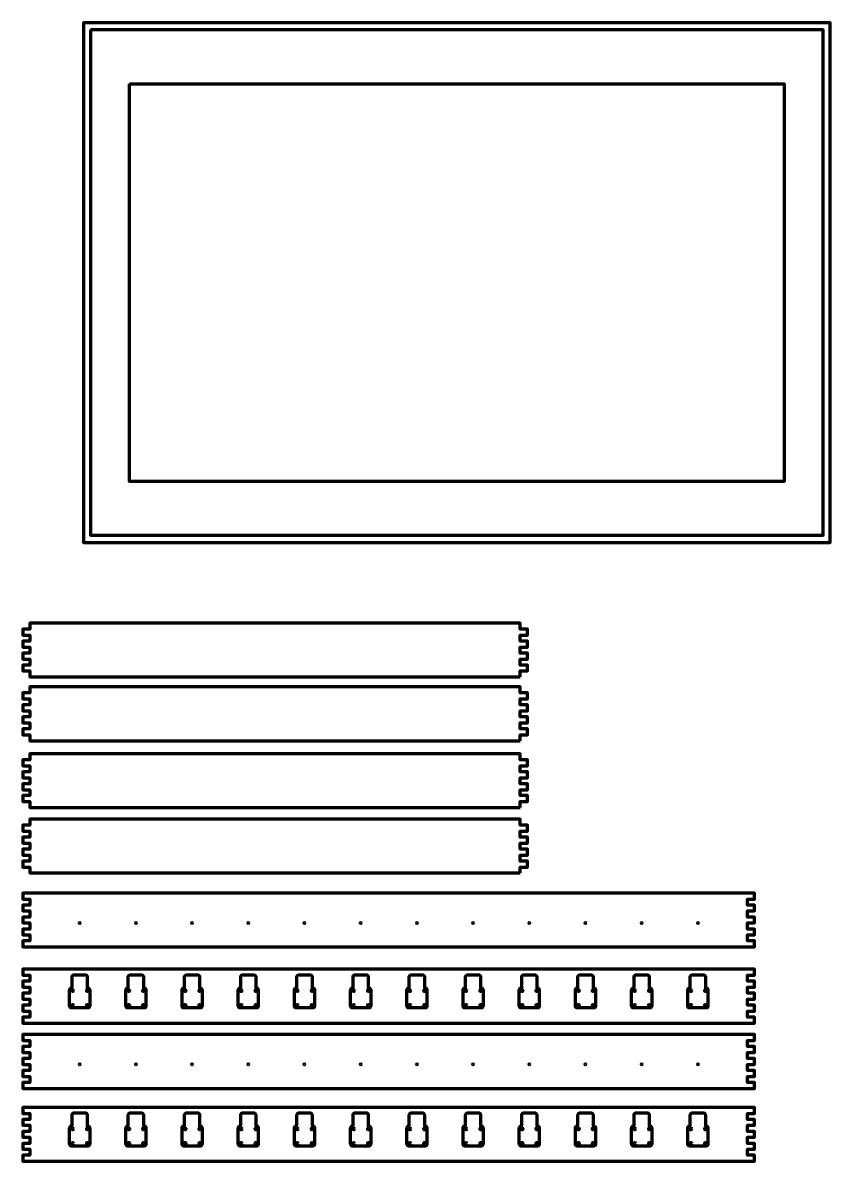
# Model space of a CAD drawing. Header units: inches. Extents: x 0 to 67.5, y 0 to 95.2.
import ezdxf

# ---------------------------------------------------------------- set-up
doc = ezdxf.new("R2010")
doc.units = ezdxf.units.IN
doc.header["$MEASUREMENT"] = 0
doc.layers.add('Layer 1', color=7, linetype='Continuous', lineweight=0)

# ---------------------------------------------------------------- blocks, each defined once
blk = doc.blocks.new('Block_0')
at = {"layer": 'Layer 1', "color": 11, "lineweight": 70, "true_color": 0xea6e6e}
for points, knots in [([(5.083, 95.224), (5.083, 95.224), (67.542, 95.224), (67.542, 95.224), (67.542, 95.224), (67.542, 51.765), (67.542, 51.765), (67.542, 51.765), (5.083, 51.765), (5.083, 51.765), (5.083, 51.765), (5.083, 95.224), (5.083, 95.224)], [0, 0, 0, 0, 1, 1, 1, 2, 2, 2, 3, 3, 3, 4, 4, 4, 4]), ([(5.083, 95.224), (5.083, 95.224), (67.542, 95.224), (67.542, 95.224), (67.542, 95.224), (67.542, 51.765), (67.542, 51.765), (67.542, 51.765), (5.083, 51.765), (5.083, 51.765), (5.083, 51.765), (5.083, 95.224), (5.083, 95.224), (5.083, 95.224), (5.083, 95.224), (5.083, 95.224)], [0, 0, 0, 0, 1, 1, 1, 2, 2, 2, 3, 3, 3, 4, 4, 4, 5, 5, 5, 5]), ([(5.681, 94.626), (5.681, 94.626), (66.944, 94.626), (66.944, 94.626), (66.944, 94.626), (66.944, 52.363), (66.944, 52.363), (66.944, 52.363), (5.681, 52.363), (5.681, 52.363), (5.681, 52.363), (5.681, 94.626), (5.681, 94.626)], [0, 0, 0, 0, 1, 1, 1, 2, 2, 2, 3, 3, 3, 4, 4, 4, 4]), ([(8.938, 90.125), (8.938, 90.125), (8.938, 56.865), (8.938, 56.865), (8.938, 56.865), (63.688, 56.865), (63.688, 56.865), (63.688, 56.865), (63.688, 90.125), (63.688, 90.125), (63.688, 90.125), (8.938, 90.125), (8.938, 90.125)], [0, 0, 0, 0, 1, 1, 1, 2, 2, 2, 3, 3, 3, 4, 4, 4, 4])]:
    blk.add_open_spline(points, degree=3, knots=knots, dxfattribs=at)
blk = doc.blocks.new('Block_1')
at = {"layer": 'Layer 1', "color": 1, "lineweight": 35, "true_color": 0xf20c0c}
for centre in [(4.773, 19.947), (9.473, 19.947), (14.173, 19.947), (18.873, 19.947), (23.573, 19.947), (4.773, 8.118), (9.473, 8.118), (14.173, 8.118), (18.873, 8.118), (23.573, 8.118)]:
    blk.add_circle(centre, 0.0984, dxfattribs=at)
at = {"layer": 'Layer 1', "color": 1, "lineweight": 70, "true_color": 0xff0006}
for centre in [(4.187, 14.273), (5.408, 14.273), (8.882, 14.273), (10.102, 14.273), (13.59, 14.273), (14.811, 14.273), (18.284, 14.273), (19.505, 14.273), (22.979, 14.273), (24.2, 14.273), (27.687, 14.273), (28.908, 14.273), (32.391, 14.273), (33.611, 14.273), (37.085, 14.273), (38.306, 14.273), (41.779, 14.273), (43, 14.273), (46.483, 14.273), (47.704, 14.273), (51.188, 14.273), (52.409, 14.273), (55.888, 14.273), (57.109, 14.273), (4.187, 13.053), (5.408, 13.053), (8.882, 13.053), (10.102, 13.053), (13.59, 13.053), (14.811, 13.053), (18.284, 13.053), (19.505, 13.053), (22.979, 13.053), (24.2, 13.053), (27.687, 13.053), (28.908, 13.053), (32.391, 13.053), (33.611, 13.053), (37.085, 13.053), (38.306, 13.053), (41.779, 13.053), (43, 13.053), (46.483, 13.053), (47.704, 13.053), (51.188, 13.053), (52.409, 13.053), (55.888, 13.053), (57.109, 13.053), (4.187, 2.723), (5.408, 2.723), (8.882, 2.723), (10.102, 2.723), (13.59, 2.723), (14.811, 2.723), (18.284, 2.723), (19.505, 2.723), (22.979, 2.723), (24.2, 2.723), (27.687, 2.723), (28.908, 2.723), (32.391, 2.723), (33.611, 2.723), (37.085, 2.723), (38.306, 2.723), (41.779, 2.723), (43, 2.723), (46.483, 2.723), (47.704, 2.723), (51.188, 2.723), (52.409, 2.723), (55.888, 2.723), (57.109, 2.723), (4.187, 1.502), (5.408, 1.502), (8.882, 1.502), (10.102, 1.502), (13.59, 1.502), (14.811, 1.502), (18.284, 1.502), (19.505, 1.502), (22.979, 1.502), (24.2, 1.502), (27.687, 1.502), (28.908, 1.502), (32.391, 1.502), (33.611, 1.502), (37.085, 1.502), (38.306, 1.502), (41.779, 1.502), (43, 1.502), (46.483, 1.502), (47.704, 1.502), (51.188, 1.502), (52.409, 1.502), (55.888, 1.502), (57.109, 1.502)]:
    blk.add_circle(centre, 0.0694, dxfattribs=at)
at = {"layer": 'Layer 1', "color": 1, "lineweight": 35, "true_color": 0xf20c0c}
for points in [[(28.371, 19.947), (28.371, 19.892), (28.327, 19.848), (28.273, 19.848), (28.218, 19.848), (28.174, 19.892), (28.174, 19.947), (28.174, 20.001), (28.218, 20.045), (28.273, 20.045), (28.327, 20.045), (28.371, 20.001), (28.371, 19.947)], [(33.071, 19.947), (33.071, 19.892), (33.027, 19.848), (32.973, 19.848), (32.918, 19.848), (32.874, 19.892), (32.874, 19.947), (32.874, 20.001), (32.918, 20.045), (32.973, 20.045), (33.027, 20.045), (33.071, 20.001), (33.071, 19.947)], [(37.771, 19.947), (37.771, 19.892), (37.727, 19.848), (37.673, 19.848), (37.618, 19.848), (37.574, 19.892), (37.574, 19.947), (37.574, 20.001), (37.618, 20.045), (37.673, 20.045), (37.727, 20.045), (37.771, 20.001), (37.771, 19.947)], [(42.471, 19.947), (42.471, 19.892), (42.427, 19.848), (42.373, 19.848), (42.318, 19.848), (42.274, 19.892), (42.274, 19.947), (42.274, 20.001), (42.318, 20.045), (42.373, 20.045), (42.427, 20.045), (42.471, 20.001), (42.471, 19.947)], [(47.171, 19.947), (47.171, 19.892), (47.127, 19.848), (47.073, 19.848), (47.018, 19.848), (46.974, 19.892), (46.974, 19.947), (46.974, 20.001), (47.018, 20.045), (47.073, 20.045), (47.127, 20.045), (47.171, 20.001), (47.171, 19.947)], [(51.871, 19.947), (51.871, 19.892), (51.827, 19.848), (51.773, 19.848), (51.718, 19.848), (51.674, 19.892), (51.674, 19.947), (51.674, 20.001), (51.718, 20.045), (51.773, 20.045), (51.827, 20.045), (51.871, 20.001), (51.871, 19.947)], [(56.571, 19.947), (56.571, 19.892), (56.527, 19.848), (56.473, 19.848), (56.418, 19.848), (56.374, 19.892), (56.374, 19.947), (56.374, 20.001), (56.418, 20.045), (56.473, 20.045), (56.527, 20.045), (56.571, 20.001), (56.571, 19.947)], [(28.371, 8.118), (28.371, 8.064), (28.327, 8.02), (28.273, 8.02), (28.218, 8.02), (28.174, 8.064), (28.174, 8.118), (28.174, 8.173), (28.218, 8.217), (28.273, 8.217), (28.327, 8.217), (28.371, 8.173), (28.371, 8.118)], [(33.071, 8.118), (33.071, 8.064), (33.027, 8.02), (32.973, 8.02), (32.918, 8.02), (32.874, 8.064), (32.874, 8.118), (32.874, 8.173), (32.918, 8.217), (32.973, 8.217), (33.027, 8.217), (33.071, 8.173), (33.071, 8.118)], [(37.771, 8.118), (37.771, 8.064), (37.727, 8.02), (37.673, 8.02), (37.618, 8.02), (37.574, 8.064), (37.574, 8.118), (37.574, 8.173), (37.618, 8.217), (37.673, 8.217), (37.727, 8.217), (37.771, 8.173), (37.771, 8.118)], [(42.471, 8.118), (42.471, 8.064), (42.427, 8.02), (42.373, 8.02), (42.318, 8.02), (42.274, 8.064), (42.274, 8.118), (42.274, 8.173), (42.318, 8.217), (42.373, 8.217), (42.427, 8.217), (42.471, 8.173), (42.471, 8.118)], [(47.171, 8.118), (47.171, 8.064), (47.127, 8.02), (47.073, 8.02), (47.018, 8.02), (46.974, 8.064), (46.974, 8.118), (46.974, 8.173), (47.018, 8.217), (47.073, 8.217), (47.127, 8.217), (47.171, 8.173), (47.171, 8.118)], [(51.871, 8.118), (51.871, 8.064), (51.827, 8.02), (51.773, 8.02), (51.718, 8.02), (51.674, 8.064), (51.674, 8.118), (51.674, 8.173), (51.718, 8.217), (51.773, 8.217), (51.827, 8.217), (51.871, 8.173), (51.871, 8.118)], [(56.571, 8.118), (56.571, 8.064), (56.527, 8.02), (56.473, 8.02), (56.418, 8.02), (56.374, 8.064), (56.374, 8.118), (56.374, 8.173), (56.418, 8.217), (56.473, 8.217), (56.527, 8.217), (56.571, 8.173), (56.571, 8.118)]]:
    blk.add_open_spline(points, degree=3, knots=[0, 0, 0, 0, 1, 1, 1, 2, 2, 2, 3, 3, 3, 4, 4, 4, 4], dxfattribs=at)
at = {"layer": 'Layer 1', "color": 11, "lineweight": 70, "true_color": 0xea6e6e}
for points in [[(0.612, 16.064), (0.612, 16.064), (61.214, 16.064), (61.214, 16.064), (61.214, 16.064), (61.214, 15.568), (61.214, 15.568), (61.214, 15.568), (60.615, 15.568), (60.615, 15.568), (60.615, 15.568), (60.615, 15.06), (60.615, 15.06), (60.615, 15.06), (61.214, 15.06), (61.214, 15.06), (61.214, 15.06), (61.214, 14.568), (61.214, 14.568), (61.214, 14.568), (60.615, 14.568), (60.615, 14.568), (60.615, 14.568), (60.615, 14.06), (60.615, 14.06), (60.615, 14.06), (61.214, 14.06), (61.214, 14.06), (61.214, 14.06), (61.214, 13.568), (61.214, 13.568), (61.214, 13.568), (60.615, 13.568), (60.615, 13.568), (60.615, 13.568), (60.615, 13.06), (60.615, 13.06), (60.615, 13.06), (61.214, 13.06), (61.214, 13.06), (61.214, 13.06), (61.214, 12.568), (61.214, 12.568), (61.214, 12.568), (60.615, 12.568), (60.615, 12.568), (60.615, 12.568), (60.615, 12.06), (60.615, 12.06), (60.615, 12.06), (61.214, 12.06), (61.214, 12.06), (61.214, 12.06), (61.214, 11.564), (61.214, 11.564), (61.214, 11.564), (0.014, 11.564), (0.014, 11.564), (0.014, 11.564), (0.014, 12.06), (0.014, 12.06), (0.014, 12.06), (0.612, 12.06), (0.612, 12.06), (0.612, 12.06), (0.612, 12.568), (0.612, 12.568), (0.612, 12.568), (0.014, 12.568), (0.014, 12.568), (0.014, 12.568), (0.014, 13.06), (0.014, 13.06), (0.014, 13.06), (0.612, 13.06), (0.612, 13.06), (0.612, 13.06), (0.612, 13.568), (0.612, 13.568), (0.612, 13.568), (0.014, 13.568), (0.014, 13.568), (0.014, 13.568), (0.014, 14.06), (0.014, 14.06), (0.014, 14.06), (0.612, 14.06), (0.612, 14.06), (0.612, 14.06), (0.612, 14.568), (0.612, 14.568), (0.612, 14.568), (0.014, 14.568), (0.014, 14.568), (0.014, 14.568), (0.014, 15.06), (0.014, 15.06), (0.014, 15.06), (0.612, 15.06), (0.612, 15.06), (0.612, 15.06), (0.612, 15.568), (0.612, 15.568), (0.612, 15.568), (0.014, 15.568), (0.014, 15.568), (0.014, 15.568), (0.014, 16.064), (0.014, 16.064), (0.014, 16.064), (0.612, 16.064), (0.612, 16.064)], [(0.612, 4.514), (0.612, 4.514), (61.214, 4.514), (61.214, 4.514), (61.214, 4.514), (61.214, 4.018), (61.214, 4.018), (61.214, 4.018), (60.615, 4.018), (60.615, 4.018), (60.615, 4.018), (60.615, 3.51), (60.615, 3.51), (60.615, 3.51), (61.214, 3.51), (61.214, 3.51), (61.214, 3.51), (61.214, 3.018), (61.214, 3.018), (61.214, 3.018), (60.615, 3.018), (60.615, 3.018), (60.615, 3.018), (60.615, 2.51), (60.615, 2.51), (60.615, 2.51), (61.214, 2.51), (61.214, 2.51), (61.214, 2.51), (61.214, 2.018), (61.214, 2.018), (61.214, 2.018), (60.615, 2.018), (60.615, 2.018), (60.615, 2.018), (60.615, 1.51), (60.615, 1.51), (60.615, 1.51), (61.214, 1.51), (61.214, 1.51), (61.214, 1.51), (61.214, 1.018), (61.214, 1.018), (61.214, 1.018), (60.615, 1.018), (60.615, 1.018), (60.615, 1.018), (60.615, 0.51), (60.615, 0.51), (60.615, 0.51), (61.214, 0.51), (61.214, 0.51), (61.214, 0.51), (61.214, 0.014), (61.214, 0.014), (61.214, 0.014), (0.014, 0.014), (0.014, 0.014), (0.014, 0.014), (0.014, 0.51), (0.014, 0.51), (0.014, 0.51), (0.612, 0.51), (0.612, 0.51), (0.612, 0.51), (0.612, 1.018), (0.612, 1.018), (0.612, 1.018), (0.014, 1.018), (0.014, 1.018), (0.014, 1.018), (0.014, 1.51), (0.014, 1.51), (0.014, 1.51), (0.612, 1.51), (0.612, 1.51), (0.612, 1.51), (0.612, 2.018), (0.612, 2.018), (0.612, 2.018), (0.014, 2.018), (0.014, 2.018), (0.014, 2.018), (0.014, 2.51), (0.014, 2.51), (0.014, 2.51), (0.612, 2.51), (0.612, 2.51), (0.612, 2.51), (0.612, 3.018), (0.612, 3.018), (0.612, 3.018), (0.014, 3.018), (0.014, 3.018), (0.014, 3.018), (0.014, 3.51), (0.014, 3.51), (0.014, 3.51), (0.612, 3.51), (0.612, 3.51), (0.612, 3.51), (0.612, 4.018), (0.612, 4.018), (0.612, 4.018), (0.014, 4.018), (0.014, 4.018), (0.014, 4.018), (0.014, 4.514), (0.014, 4.514), (0.014, 4.514), (0.612, 4.514), (0.612, 4.514)]]:
    blk.add_open_spline(points, degree=3, knots=[0, 0, 0, 0, 1, 1, 1, 2, 2, 2, 3, 3, 3, 4, 4, 4, 5, 5, 5, 6, 6, 6, 7, 7, 7, 8, 8, 8, 9, 9, 9, 10, 10, 10, 11, 11, 11, 12, 12, 12, 13, 13, 13, 14, 14, 14, 15, 15, 15, 16, 16, 16, 17, 17, 17, 18, 18, 18, 19, 19, 19, 20, 20, 20, 21, 21, 21, 22, 22, 22, 23, 23, 23, 24, 24, 24, 25, 25, 25, 26, 26, 26, 27, 27, 27, 28, 28, 28, 29, 29, 29, 30, 30, 30, 31, 31, 31, 32, 32, 32, 33, 33, 33, 34, 34, 34, 35, 35, 35, 36, 36, 36, 37, 37, 37, 37], dxfattribs=at)
at = {"layer": 'Layer 1', "color": 140, "lineweight": 70, "true_color": 0x00c9ff}
for points, knots in [([(5.452, 14.511), (5.452, 14.511), (5.404, 14.511), (5.404, 14.511), (5.404, 14.511), (5.404, 15.451), (5.404, 15.451), (5.404, 15.533), (5.338, 15.599), (5.256, 15.599), (5.256, 15.599), (4.289, 15.599), (4.289, 15.599), (4.208, 15.599), (4.142, 15.533), (4.142, 15.451), (4.142, 15.451), (4.142, 14.511), (4.142, 14.511), (4.142, 14.511), (4.094, 14.511), (4.094, 14.511), (4.006, 14.511), (3.935, 14.44), (3.935, 14.353), (3.935, 14.353), (3.935, 12.994), (3.935, 12.994), (3.935, 12.907), (4.006, 12.836), (4.094, 12.836), (4.094, 12.836), (5.452, 12.836), (5.452, 12.836), (5.54, 12.836), (5.611, 12.907), (5.611, 12.994), (5.611, 12.994), (5.611, 14.353), (5.611, 14.353), (5.611, 14.44), (5.54, 14.511), (5.452, 14.511), (5.452, 14.511), (5.452, 14.511), (5.452, 14.511)], [0, 0, 0, 0, 1, 1, 1, 2, 2, 2, 3, 3, 3, 4, 4, 4, 5, 5, 5, 6, 6, 6, 7, 7, 7, 8, 8, 8, 9, 9, 9, 10, 10, 10, 11, 11, 11, 12, 12, 12, 13, 13, 13, 14, 14, 14, 15, 15, 15, 15]), ([(10.152, 14.511), (10.152, 14.511), (10.104, 14.511), (10.104, 14.511), (10.104, 14.511), (10.104, 15.451), (10.104, 15.451), (10.104, 15.533), (10.038, 15.599), (9.956, 15.599), (9.956, 15.599), (8.989, 15.599), (8.989, 15.599), (8.908, 15.599), (8.842, 15.533), (8.842, 15.451), (8.842, 15.451), (8.842, 14.511), (8.842, 14.511), (8.842, 14.511), (8.794, 14.511), (8.794, 14.511), (8.706, 14.511), (8.635, 14.44), (8.635, 14.353), (8.635, 14.353), (8.635, 12.994), (8.635, 12.994), (8.635, 12.907), (8.706, 12.836), (8.794, 12.836), (8.794, 12.836), (10.152, 12.836), (10.152, 12.836), (10.24, 12.836), (10.311, 12.907), (10.311, 12.994), (10.311, 12.994), (10.311, 14.353), (10.311, 14.353), (10.311, 14.44), (10.24, 14.511), (10.152, 14.511), (10.152, 14.511), (10.152, 14.511), (10.152, 14.511)], [0, 0, 0, 0, 1, 1, 1, 2, 2, 2, 3, 3, 3, 4, 4, 4, 5, 5, 5, 6, 6, 6, 7, 7, 7, 8, 8, 8, 9, 9, 9, 10, 10, 10, 11, 11, 11, 12, 12, 12, 13, 13, 13, 14, 14, 14, 15, 15, 15, 15]), ([(14.852, 14.511), (14.852, 14.511), (14.804, 14.511), (14.804, 14.511), (14.804, 14.511), (14.804, 15.451), (14.804, 15.451), (14.804, 15.533), (14.738, 15.599), (14.656, 15.599), (14.656, 15.599), (13.689, 15.599), (13.689, 15.599), (13.608, 15.599), (13.542, 15.533), (13.542, 15.451), (13.542, 15.451), (13.542, 14.511), (13.542, 14.511), (13.542, 14.511), (13.494, 14.511), (13.494, 14.511), (13.406, 14.511), (13.335, 14.44), (13.335, 14.353), (13.335, 14.353), (13.335, 12.994), (13.335, 12.994), (13.335, 12.907), (13.406, 12.836), (13.494, 12.836), (13.494, 12.836), (14.852, 12.836), (14.852, 12.836), (14.94, 12.836), (15.011, 12.907), (15.011, 12.994), (15.011, 12.994), (15.011, 14.353), (15.011, 14.353), (15.011, 14.44), (14.94, 14.511), (14.852, 14.511), (14.852, 14.511), (14.852, 14.511), (14.852, 14.511)], [0, 0, 0, 0, 1, 1, 1, 2, 2, 2, 3, 3, 3, 4, 4, 4, 5, 5, 5, 6, 6, 6, 7, 7, 7, 8, 8, 8, 9, 9, 9, 10, 10, 10, 11, 11, 11, 12, 12, 12, 13, 13, 13, 14, 14, 14, 15, 15, 15, 15]), ([(19.552, 14.511), (19.552, 14.511), (19.504, 14.511), (19.504, 14.511), (19.504, 14.511), (19.504, 15.451), (19.504, 15.451), (19.504, 15.533), (19.438, 15.599), (19.356, 15.599), (19.356, 15.599), (18.389, 15.599), (18.389, 15.599), (18.308, 15.599), (18.242, 15.533), (18.242, 15.451), (18.242, 15.451), (18.242, 14.511), (18.242, 14.511), (18.242, 14.511), (18.194, 14.511), (18.194, 14.511), (18.106, 14.511), (18.035, 14.44), (18.035, 14.353), (18.035, 14.353), (18.035, 12.994), (18.035, 12.994), (18.035, 12.907), (18.106, 12.836), (18.194, 12.836), (18.194, 12.836), (19.552, 12.836), (19.552, 12.836), (19.64, 12.836), (19.711, 12.907), (19.711, 12.994), (19.711, 12.994), (19.711, 14.353), (19.711, 14.353), (19.711, 14.44), (19.64, 14.511), (19.552, 14.511)], [0, 0, 0, 0, 1, 1, 1, 2, 2, 2, 3, 3, 3, 4, 4, 4, 5, 5, 5, 6, 6, 6, 7, 7, 7, 8, 8, 8, 9, 9, 9, 10, 10, 10, 11, 11, 11, 12, 12, 12, 13, 13, 13, 14, 14, 14, 14]), ([(24.252, 14.511), (24.252, 14.511), (24.204, 14.511), (24.204, 14.511), (24.204, 14.511), (24.204, 15.451), (24.204, 15.451), (24.204, 15.533), (24.138, 15.599), (24.056, 15.599), (24.056, 15.599), (23.089, 15.599), (23.089, 15.599), (23.008, 15.599), (22.942, 15.533), (22.942, 15.451), (22.942, 15.451), (22.942, 14.511), (22.942, 14.511), (22.942, 14.511), (22.894, 14.511), (22.894, 14.511), (22.806, 14.511), (22.735, 14.44), (22.735, 14.353), (22.735, 14.353), (22.735, 12.994), (22.735, 12.994), (22.735, 12.907), (22.806, 12.836), (22.894, 12.836), (22.894, 12.836), (24.252, 12.836), (24.252, 12.836), (24.34, 12.836), (24.411, 12.907), (24.411, 12.994), (24.411, 12.994), (24.411, 14.353), (24.411, 14.353), (24.411, 14.44), (24.34, 14.511), (24.252, 14.511)], [0, 0, 0, 0, 1, 1, 1, 2, 2, 2, 3, 3, 3, 4, 4, 4, 5, 5, 5, 6, 6, 6, 7, 7, 7, 8, 8, 8, 9, 9, 9, 10, 10, 10, 11, 11, 11, 12, 12, 12, 13, 13, 13, 14, 14, 14, 14]), ([(28.952, 14.511), (28.952, 14.511), (28.904, 14.511), (28.904, 14.511), (28.904, 14.511), (28.904, 15.451), (28.904, 15.451), (28.904, 15.533), (28.838, 15.599), (28.756, 15.599), (28.756, 15.599), (27.789, 15.599), (27.789, 15.599), (27.708, 15.599), (27.642, 15.533), (27.642, 15.451), (27.642, 15.451), (27.642, 14.511), (27.642, 14.511), (27.642, 14.511), (27.594, 14.511), (27.594, 14.511), (27.506, 14.511), (27.435, 14.44), (27.435, 14.353), (27.435, 14.353), (27.435, 12.994), (27.435, 12.994), (27.435, 12.907), (27.506, 12.836), (27.594, 12.836), (27.594, 12.836), (28.952, 12.836), (28.952, 12.836), (29.04, 12.836), (29.111, 12.907), (29.111, 12.994), (29.111, 12.994), (29.111, 14.353), (29.111, 14.353), (29.111, 14.44), (29.04, 14.511), (28.952, 14.511)], [0, 0, 0, 0, 1, 1, 1, 2, 2, 2, 3, 3, 3, 4, 4, 4, 5, 5, 5, 6, 6, 6, 7, 7, 7, 8, 8, 8, 9, 9, 9, 10, 10, 10, 11, 11, 11, 12, 12, 12, 13, 13, 13, 14, 14, 14, 14]), ([(33.652, 14.511), (33.652, 14.511), (33.604, 14.511), (33.604, 14.511), (33.604, 14.511), (33.604, 15.451), (33.604, 15.451), (33.604, 15.533), (33.538, 15.599), (33.456, 15.599), (33.456, 15.599), (32.489, 15.599), (32.489, 15.599), (32.408, 15.599), (32.342, 15.533), (32.342, 15.451), (32.342, 15.451), (32.342, 14.511), (32.342, 14.511), (32.342, 14.511), (32.294, 14.511), (32.294, 14.511), (32.206, 14.511), (32.135, 14.44), (32.135, 14.353), (32.135, 14.353), (32.135, 12.994), (32.135, 12.994), (32.135, 12.907), (32.206, 12.836), (32.294, 12.836), (32.294, 12.836), (33.652, 12.836), (33.652, 12.836), (33.74, 12.836), (33.811, 12.907), (33.811, 12.994), (33.811, 12.994), (33.811, 14.353), (33.811, 14.353), (33.811, 14.44), (33.74, 14.511), (33.652, 14.511)], [0, 0, 0, 0, 1, 1, 1, 2, 2, 2, 3, 3, 3, 4, 4, 4, 5, 5, 5, 6, 6, 6, 7, 7, 7, 8, 8, 8, 9, 9, 9, 10, 10, 10, 11, 11, 11, 12, 12, 12, 13, 13, 13, 14, 14, 14, 14]), ([(38.352, 14.511), (38.352, 14.511), (38.304, 14.511), (38.304, 14.511), (38.304, 14.511), (38.304, 15.451), (38.304, 15.451), (38.304, 15.533), (38.238, 15.599), (38.156, 15.599), (38.156, 15.599), (37.189, 15.599), (37.189, 15.599), (37.108, 15.599), (37.042, 15.533), (37.042, 15.451), (37.042, 15.451), (37.042, 14.511), (37.042, 14.511), (37.042, 14.511), (36.994, 14.511), (36.994, 14.511), (36.906, 14.511), (36.835, 14.44), (36.835, 14.353), (36.835, 14.353), (36.835, 12.994), (36.835, 12.994), (36.835, 12.907), (36.906, 12.836), (36.994, 12.836), (36.994, 12.836), (38.352, 12.836), (38.352, 12.836), (38.44, 12.836), (38.511, 12.907), (38.511, 12.994), (38.511, 12.994), (38.511, 14.353), (38.511, 14.353), (38.511, 14.44), (38.44, 14.511), (38.352, 14.511)], [0, 0, 0, 0, 1, 1, 1, 2, 2, 2, 3, 3, 3, 4, 4, 4, 5, 5, 5, 6, 6, 6, 7, 7, 7, 8, 8, 8, 9, 9, 9, 10, 10, 10, 11, 11, 11, 12, 12, 12, 13, 13, 13, 14, 14, 14, 14]), ([(43.052, 14.511), (43.052, 14.511), (43.004, 14.511), (43.004, 14.511), (43.004, 14.511), (43.004, 15.451), (43.004, 15.451), (43.004, 15.533), (42.938, 15.599), (42.856, 15.599), (42.856, 15.599), (41.889, 15.599), (41.889, 15.599), (41.808, 15.599), (41.742, 15.533), (41.742, 15.451), (41.742, 15.451), (41.742, 14.511), (41.742, 14.511), (41.742, 14.511), (41.694, 14.511), (41.694, 14.511), (41.606, 14.511), (41.535, 14.44), (41.535, 14.353), (41.535, 14.353), (41.535, 12.994), (41.535, 12.994), (41.535, 12.907), (41.606, 12.836), (41.694, 12.836), (41.694, 12.836), (43.052, 12.836), (43.052, 12.836), (43.14, 12.836), (43.211, 12.907), (43.211, 12.994), (43.211, 12.994), (43.211, 14.353), (43.211, 14.353), (43.211, 14.44), (43.14, 14.511), (43.052, 14.511)], [0, 0, 0, 0, 1, 1, 1, 2, 2, 2, 3, 3, 3, 4, 4, 4, 5, 5, 5, 6, 6, 6, 7, 7, 7, 8, 8, 8, 9, 9, 9, 10, 10, 10, 11, 11, 11, 12, 12, 12, 13, 13, 13, 14, 14, 14, 14]), ([(47.752, 14.511), (47.752, 14.511), (47.704, 14.511), (47.704, 14.511), (47.704, 14.511), (47.704, 15.451), (47.704, 15.451), (47.704, 15.533), (47.638, 15.599), (47.556, 15.599), (47.556, 15.599), (46.589, 15.599), (46.589, 15.599), (46.508, 15.599), (46.442, 15.533), (46.442, 15.451), (46.442, 15.451), (46.442, 14.511), (46.442, 14.511), (46.442, 14.511), (46.394, 14.511), (46.394, 14.511), (46.306, 14.511), (46.235, 14.44), (46.235, 14.353), (46.235, 14.353), (46.235, 12.994), (46.235, 12.994), (46.235, 12.907), (46.306, 12.836), (46.394, 12.836), (46.394, 12.836), (47.752, 12.836), (47.752, 12.836), (47.84, 12.836), (47.911, 12.907), (47.911, 12.994), (47.911, 12.994), (47.911, 14.353), (47.911, 14.353), (47.911, 14.44), (47.84, 14.511), (47.752, 14.511)], [0, 0, 0, 0, 1, 1, 1, 2, 2, 2, 3, 3, 3, 4, 4, 4, 5, 5, 5, 6, 6, 6, 7, 7, 7, 8, 8, 8, 9, 9, 9, 10, 10, 10, 11, 11, 11, 12, 12, 12, 13, 13, 13, 14, 14, 14, 14]), ([(52.452, 14.511), (52.452, 14.511), (52.404, 14.511), (52.404, 14.511), (52.404, 14.511), (52.404, 15.451), (52.404, 15.451), (52.404, 15.533), (52.338, 15.599), (52.256, 15.599), (52.256, 15.599), (51.289, 15.599), (51.289, 15.599), (51.208, 15.599), (51.142, 15.533), (51.142, 15.451), (51.142, 15.451), (51.142, 14.511), (51.142, 14.511), (51.142, 14.511), (51.094, 14.511), (51.094, 14.511), (51.006, 14.511), (50.935, 14.44), (50.935, 14.353), (50.935, 14.353), (50.935, 12.994), (50.935, 12.994), (50.935, 12.907), (51.006, 12.836), (51.094, 12.836), (51.094, 12.836), (52.452, 12.836), (52.452, 12.836), (52.54, 12.836), (52.611, 12.907), (52.611, 12.994), (52.611, 12.994), (52.611, 14.353), (52.611, 14.353), (52.611, 14.44), (52.54, 14.511), (52.452, 14.511)], [0, 0, 0, 0, 1, 1, 1, 2, 2, 2, 3, 3, 3, 4, 4, 4, 5, 5, 5, 6, 6, 6, 7, 7, 7, 8, 8, 8, 9, 9, 9, 10, 10, 10, 11, 11, 11, 12, 12, 12, 13, 13, 13, 14, 14, 14, 14]), ([(57.152, 14.511), (57.152, 14.511), (57.104, 14.511), (57.104, 14.511), (57.104, 14.511), (57.104, 15.451), (57.104, 15.451), (57.104, 15.533), (57.038, 15.599), (56.956, 15.599), (56.956, 15.599), (55.989, 15.599), (55.989, 15.599), (55.908, 15.599), (55.842, 15.533), (55.842, 15.451), (55.842, 15.451), (55.842, 14.511), (55.842, 14.511), (55.842, 14.511), (55.794, 14.511), (55.794, 14.511), (55.706, 14.511), (55.635, 14.44), (55.635, 14.353), (55.635, 14.353), (55.635, 12.994), (55.635, 12.994), (55.635, 12.907), (55.706, 12.836), (55.794, 12.836), (55.794, 12.836), (57.152, 12.836), (57.152, 12.836), (57.24, 12.836), (57.311, 12.907), (57.311, 12.994), (57.311, 12.994), (57.311, 14.353), (57.311, 14.353), (57.311, 14.44), (57.24, 14.511), (57.152, 14.511), (57.152, 14.511), (57.152, 14.511), (57.152, 14.511)], [0, 0, 0, 0, 1, 1, 1, 2, 2, 2, 3, 3, 3, 4, 4, 4, 5, 5, 5, 6, 6, 6, 7, 7, 7, 8, 8, 8, 9, 9, 9, 10, 10, 10, 11, 11, 11, 12, 12, 12, 13, 13, 13, 14, 14, 14, 15, 15, 15, 15]), ([(5.452, 2.961), (5.452, 2.961), (5.404, 2.961), (5.404, 2.961), (5.404, 2.961), (5.404, 3.901), (5.404, 3.901), (5.404, 3.982), (5.338, 4.049), (5.256, 4.049), (5.256, 4.049), (4.289, 4.049), (4.289, 4.049), (4.208, 4.049), (4.142, 3.982), (4.142, 3.901), (4.142, 3.901), (4.142, 2.961), (4.142, 2.961), (4.142, 2.961), (4.094, 2.961), (4.094, 2.961), (4.006, 2.961), (3.935, 2.89), (3.935, 2.802), (3.935, 2.802), (3.935, 1.444), (3.935, 1.444), (3.935, 1.357), (4.006, 1.285), (4.094, 1.285), (4.094, 1.285), (5.452, 1.285), (5.452, 1.285), (5.54, 1.285), (5.611, 1.357), (5.611, 1.444), (5.611, 1.444), (5.611, 2.802), (5.611, 2.802), (5.611, 2.89), (5.54, 2.961), (5.452, 2.961), (5.452, 2.961), (5.452, 2.961), (5.452, 2.961)], [0, 0, 0, 0, 1, 1, 1, 2, 2, 2, 3, 3, 3, 4, 4, 4, 5, 5, 5, 6, 6, 6, 7, 7, 7, 8, 8, 8, 9, 9, 9, 10, 10, 10, 11, 11, 11, 12, 12, 12, 13, 13, 13, 14, 14, 14, 15, 15, 15, 15]), ([(10.152, 2.961), (10.152, 2.961), (10.104, 2.961), (10.104, 2.961), (10.104, 2.961), (10.104, 3.901), (10.104, 3.901), (10.104, 3.982), (10.038, 4.049), (9.956, 4.049), (9.956, 4.049), (8.989, 4.049), (8.989, 4.049), (8.908, 4.049), (8.842, 3.982), (8.842, 3.901), (8.842, 3.901), (8.842, 2.961), (8.842, 2.961), (8.842, 2.961), (8.794, 2.961), (8.794, 2.961), (8.706, 2.961), (8.635, 2.89), (8.635, 2.802), (8.635, 2.802), (8.635, 1.444), (8.635, 1.444), (8.635, 1.357), (8.706, 1.285), (8.794, 1.285), (8.794, 1.285), (10.152, 1.285), (10.152, 1.285), (10.24, 1.285), (10.311, 1.357), (10.311, 1.444), (10.311, 1.444), (10.311, 2.802), (10.311, 2.802), (10.311, 2.89), (10.24, 2.961), (10.152, 2.961), (10.152, 2.961), (10.152, 2.961), (10.152, 2.961)], [0, 0, 0, 0, 1, 1, 1, 2, 2, 2, 3, 3, 3, 4, 4, 4, 5, 5, 5, 6, 6, 6, 7, 7, 7, 8, 8, 8, 9, 9, 9, 10, 10, 10, 11, 11, 11, 12, 12, 12, 13, 13, 13, 14, 14, 14, 15, 15, 15, 15]), ([(14.852, 2.961), (14.852, 2.961), (14.804, 2.961), (14.804, 2.961), (14.804, 2.961), (14.804, 3.901), (14.804, 3.901), (14.804, 3.982), (14.738, 4.049), (14.656, 4.049), (14.656, 4.049), (13.689, 4.049), (13.689, 4.049), (13.608, 4.049), (13.542, 3.982), (13.542, 3.901), (13.542, 3.901), (13.542, 2.961), (13.542, 2.961), (13.542, 2.961), (13.494, 2.961), (13.494, 2.961), (13.406, 2.961), (13.335, 2.89), (13.335, 2.802), (13.335, 2.802), (13.335, 1.444), (13.335, 1.444), (13.335, 1.357), (13.406, 1.285), (13.494, 1.285), (13.494, 1.285), (14.852, 1.285), (14.852, 1.285), (14.94, 1.285), (15.011, 1.357), (15.011, 1.444), (15.011, 1.444), (15.011, 2.802), (15.011, 2.802), (15.011, 2.89), (14.94, 2.961), (14.852, 2.961), (14.852, 2.961), (14.852, 2.961), (14.852, 2.961)], [0, 0, 0, 0, 1, 1, 1, 2, 2, 2, 3, 3, 3, 4, 4, 4, 5, 5, 5, 6, 6, 6, 7, 7, 7, 8, 8, 8, 9, 9, 9, 10, 10, 10, 11, 11, 11, 12, 12, 12, 13, 13, 13, 14, 14, 14, 15, 15, 15, 15]), ([(19.552, 2.961), (19.552, 2.961), (19.504, 2.961), (19.504, 2.961), (19.504, 2.961), (19.504, 3.901), (19.504, 3.901), (19.504, 3.982), (19.438, 4.049), (19.356, 4.049), (19.356, 4.049), (18.389, 4.049), (18.389, 4.049), (18.308, 4.049), (18.242, 3.982), (18.242, 3.901), (18.242, 3.901), (18.242, 2.961), (18.242, 2.961), (18.242, 2.961), (18.194, 2.961), (18.194, 2.961), (18.106, 2.961), (18.035, 2.89), (18.035, 2.802), (18.035, 2.802), (18.035, 1.444), (18.035, 1.444), (18.035, 1.357), (18.106, 1.285), (18.194, 1.285), (18.194, 1.285), (19.552, 1.285), (19.552, 1.285), (19.64, 1.285), (19.711, 1.357), (19.711, 1.444), (19.711, 1.444), (19.711, 2.802), (19.711, 2.802), (19.711, 2.89), (19.64, 2.961), (19.552, 2.961)], [0, 0, 0, 0, 1, 1, 1, 2, 2, 2, 3, 3, 3, 4, 4, 4, 5, 5, 5, 6, 6, 6, 7, 7, 7, 8, 8, 8, 9, 9, 9, 10, 10, 10, 11, 11, 11, 12, 12, 12, 13, 13, 13, 14, 14, 14, 14]), ([(24.252, 2.961), (24.252, 2.961), (24.204, 2.961), (24.204, 2.961), (24.204, 2.961), (24.204, 3.901), (24.204, 3.901), (24.204, 3.982), (24.138, 4.049), (24.056, 4.049), (24.056, 4.049), (23.089, 4.049), (23.089, 4.049), (23.008, 4.049), (22.942, 3.982), (22.942, 3.901), (22.942, 3.901), (22.942, 2.961), (22.942, 2.961), (22.942, 2.961), (22.894, 2.961), (22.894, 2.961), (22.806, 2.961), (22.735, 2.89), (22.735, 2.802), (22.735, 2.802), (22.735, 1.444), (22.735, 1.444), (22.735, 1.357), (22.806, 1.285), (22.894, 1.285), (22.894, 1.285), (24.252, 1.285), (24.252, 1.285), (24.34, 1.285), (24.411, 1.357), (24.411, 1.444), (24.411, 1.444), (24.411, 2.802), (24.411, 2.802), (24.411, 2.89), (24.34, 2.961), (24.252, 2.961)], [0, 0, 0, 0, 1, 1, 1, 2, 2, 2, 3, 3, 3, 4, 4, 4, 5, 5, 5, 6, 6, 6, 7, 7, 7, 8, 8, 8, 9, 9, 9, 10, 10, 10, 11, 11, 11, 12, 12, 12, 13, 13, 13, 14, 14, 14, 14]), ([(28.952, 2.961), (28.952, 2.961), (28.904, 2.961), (28.904, 2.961), (28.904, 2.961), (28.904, 3.901), (28.904, 3.901), (28.904, 3.982), (28.838, 4.049), (28.756, 4.049), (28.756, 4.049), (27.789, 4.049), (27.789, 4.049), (27.708, 4.049), (27.642, 3.982), (27.642, 3.901), (27.642, 3.901), (27.642, 2.961), (27.642, 2.961), (27.642, 2.961), (27.594, 2.961), (27.594, 2.961), (27.506, 2.961), (27.435, 2.89), (27.435, 2.802), (27.435, 2.802), (27.435, 1.444), (27.435, 1.444), (27.435, 1.357), (27.506, 1.285), (27.594, 1.285), (27.594, 1.285), (28.952, 1.285), (28.952, 1.285), (29.04, 1.285), (29.111, 1.357), (29.111, 1.444), (29.111, 1.444), (29.111, 2.802), (29.111, 2.802), (29.111, 2.89), (29.04, 2.961), (28.952, 2.961)], [0, 0, 0, 0, 1, 1, 1, 2, 2, 2, 3, 3, 3, 4, 4, 4, 5, 5, 5, 6, 6, 6, 7, 7, 7, 8, 8, 8, 9, 9, 9, 10, 10, 10, 11, 11, 11, 12, 12, 12, 13, 13, 13, 14, 14, 14, 14]), ([(33.652, 2.961), (33.652, 2.961), (33.604, 2.961), (33.604, 2.961), (33.604, 2.961), (33.604, 3.901), (33.604, 3.901), (33.604, 3.982), (33.538, 4.049), (33.456, 4.049), (33.456, 4.049), (32.489, 4.049), (32.489, 4.049), (32.408, 4.049), (32.342, 3.982), (32.342, 3.901), (32.342, 3.901), (32.342, 2.961), (32.342, 2.961), (32.342, 2.961), (32.294, 2.961), (32.294, 2.961), (32.206, 2.961), (32.135, 2.89), (32.135, 2.802), (32.135, 2.802), (32.135, 1.444), (32.135, 1.444), (32.135, 1.357), (32.206, 1.285), (32.294, 1.285), (32.294, 1.285), (33.652, 1.285), (33.652, 1.285), (33.74, 1.285), (33.811, 1.357), (33.811, 1.444), (33.811, 1.444), (33.811, 2.802), (33.811, 2.802), (33.811, 2.89), (33.74, 2.961), (33.652, 2.961)], [0, 0, 0, 0, 1, 1, 1, 2, 2, 2, 3, 3, 3, 4, 4, 4, 5, 5, 5, 6, 6, 6, 7, 7, 7, 8, 8, 8, 9, 9, 9, 10, 10, 10, 11, 11, 11, 12, 12, 12, 13, 13, 13, 14, 14, 14, 14]), ([(38.352, 2.961), (38.352, 2.961), (38.304, 2.961), (38.304, 2.961), (38.304, 2.961), (38.304, 3.901), (38.304, 3.901), (38.304, 3.982), (38.238, 4.049), (38.156, 4.049), (38.156, 4.049), (37.189, 4.049), (37.189, 4.049), (37.108, 4.049), (37.042, 3.982), (37.042, 3.901), (37.042, 3.901), (37.042, 2.961), (37.042, 2.961), (37.042, 2.961), (36.994, 2.961), (36.994, 2.961), (36.906, 2.961), (36.835, 2.89), (36.835, 2.802), (36.835, 2.802), (36.835, 1.444), (36.835, 1.444), (36.835, 1.357), (36.906, 1.285), (36.994, 1.285), (36.994, 1.285), (38.352, 1.285), (38.352, 1.285), (38.44, 1.285), (38.511, 1.357), (38.511, 1.444), (38.511, 1.444), (38.511, 2.802), (38.511, 2.802), (38.511, 2.89), (38.44, 2.961), (38.352, 2.961)], [0, 0, 0, 0, 1, 1, 1, 2, 2, 2, 3, 3, 3, 4, 4, 4, 5, 5, 5, 6, 6, 6, 7, 7, 7, 8, 8, 8, 9, 9, 9, 10, 10, 10, 11, 11, 11, 12, 12, 12, 13, 13, 13, 14, 14, 14, 14]), ([(43.052, 2.961), (43.052, 2.961), (43.004, 2.961), (43.004, 2.961), (43.004, 2.961), (43.004, 3.901), (43.004, 3.901), (43.004, 3.982), (42.938, 4.049), (42.856, 4.049), (42.856, 4.049), (41.889, 4.049), (41.889, 4.049), (41.808, 4.049), (41.742, 3.982), (41.742, 3.901), (41.742, 3.901), (41.742, 2.961), (41.742, 2.961), (41.742, 2.961), (41.694, 2.961), (41.694, 2.961), (41.606, 2.961), (41.535, 2.89), (41.535, 2.802), (41.535, 2.802), (41.535, 1.444), (41.535, 1.444), (41.535, 1.357), (41.606, 1.285), (41.694, 1.285), (41.694, 1.285), (43.052, 1.285), (43.052, 1.285), (43.14, 1.285), (43.211, 1.357), (43.211, 1.444), (43.211, 1.444), (43.211, 2.802), (43.211, 2.802), (43.211, 2.89), (43.14, 2.961), (43.052, 2.961)], [0, 0, 0, 0, 1, 1, 1, 2, 2, 2, 3, 3, 3, 4, 4, 4, 5, 5, 5, 6, 6, 6, 7, 7, 7, 8, 8, 8, 9, 9, 9, 10, 10, 10, 11, 11, 11, 12, 12, 12, 13, 13, 13, 14, 14, 14, 14]), ([(47.752, 2.961), (47.752, 2.961), (47.704, 2.961), (47.704, 2.961), (47.704, 2.961), (47.704, 3.901), (47.704, 3.901), (47.704, 3.982), (47.638, 4.049), (47.556, 4.049), (47.556, 4.049), (46.589, 4.049), (46.589, 4.049), (46.508, 4.049), (46.442, 3.982), (46.442, 3.901), (46.442, 3.901), (46.442, 2.961), (46.442, 2.961), (46.442, 2.961), (46.394, 2.961), (46.394, 2.961), (46.306, 2.961), (46.235, 2.89), (46.235, 2.802), (46.235, 2.802), (46.235, 1.444), (46.235, 1.444), (46.235, 1.357), (46.306, 1.285), (46.394, 1.285), (46.394, 1.285), (47.752, 1.285), (47.752, 1.285), (47.84, 1.285), (47.911, 1.357), (47.911, 1.444), (47.911, 1.444), (47.911, 2.802), (47.911, 2.802), (47.911, 2.89), (47.84, 2.961), (47.752, 2.961)], [0, 0, 0, 0, 1, 1, 1, 2, 2, 2, 3, 3, 3, 4, 4, 4, 5, 5, 5, 6, 6, 6, 7, 7, 7, 8, 8, 8, 9, 9, 9, 10, 10, 10, 11, 11, 11, 12, 12, 12, 13, 13, 13, 14, 14, 14, 14]), ([(52.452, 2.961), (52.452, 2.961), (52.404, 2.961), (52.404, 2.961), (52.404, 2.961), (52.404, 3.901), (52.404, 3.901), (52.404, 3.982), (52.338, 4.049), (52.256, 4.049), (52.256, 4.049), (51.289, 4.049), (51.289, 4.049), (51.208, 4.049), (51.142, 3.982), (51.142, 3.901), (51.142, 3.901), (51.142, 2.961), (51.142, 2.961), (51.142, 2.961), (51.094, 2.961), (51.094, 2.961), (51.006, 2.961), (50.935, 2.89), (50.935, 2.802), (50.935, 2.802), (50.935, 1.444), (50.935, 1.444), (50.935, 1.357), (51.006, 1.285), (51.094, 1.285), (51.094, 1.285), (52.452, 1.285), (52.452, 1.285), (52.54, 1.285), (52.611, 1.357), (52.611, 1.444), (52.611, 1.444), (52.611, 2.802), (52.611, 2.802), (52.611, 2.89), (52.54, 2.961), (52.452, 2.961)], [0, 0, 0, 0, 1, 1, 1, 2, 2, 2, 3, 3, 3, 4, 4, 4, 5, 5, 5, 6, 6, 6, 7, 7, 7, 8, 8, 8, 9, 9, 9, 10, 10, 10, 11, 11, 11, 12, 12, 12, 13, 13, 13, 14, 14, 14, 14]), ([(57.152, 2.961), (57.152, 2.961), (57.104, 2.961), (57.104, 2.961), (57.104, 2.961), (57.104, 3.901), (57.104, 3.901), (57.104, 3.982), (57.038, 4.049), (56.956, 4.049), (56.956, 4.049), (55.989, 4.049), (55.989, 4.049), (55.908, 4.049), (55.842, 3.982), (55.842, 3.901), (55.842, 3.901), (55.842, 2.961), (55.842, 2.961), (55.842, 2.961), (55.794, 2.961), (55.794, 2.961), (55.706, 2.961), (55.635, 2.89), (55.635, 2.802), (55.635, 2.802), (55.635, 1.444), (55.635, 1.444), (55.635, 1.357), (55.706, 1.285), (55.794, 1.285), (55.794, 1.285), (57.152, 1.285), (57.152, 1.285), (57.24, 1.285), (57.311, 1.357), (57.311, 1.444), (57.311, 1.444), (57.311, 2.802), (57.311, 2.802), (57.311, 2.89), (57.24, 2.961), (57.152, 2.961), (57.152, 2.961), (57.152, 2.961), (57.152, 2.961)], [0, 0, 0, 0, 1, 1, 1, 2, 2, 2, 3, 3, 3, 4, 4, 4, 5, 5, 5, 6, 6, 6, 7, 7, 7, 8, 8, 8, 9, 9, 9, 10, 10, 10, 11, 11, 11, 12, 12, 12, 13, 13, 13, 14, 14, 14, 15, 15, 15, 15])]:
    blk.add_open_spline(points, degree=3, knots=knots, dxfattribs=at)

msp = doc.modelspace()

# ---------------------------------------------------------------- linework, layer by layer
at = {"layer": 'Layer 1', "color": 11, "lineweight": 70, "true_color": 0xea6e6e}
for points, knots in [([(41.615, 40.513), (41.615, 40.513), (0.612, 40.513), (0.612, 40.513), (0.612, 40.513), (0.612, 41.013), (0.612, 41.013), (0.612, 41.013), (0.014, 41.013), (0.014, 41.013), (0.014, 41.013), (0.014, 41.513), (0.014, 41.513), (0.014, 41.513), (0.612, 41.513), (0.612, 41.513), (0.612, 41.513), (0.612, 42.013), (0.612, 42.013), (0.612, 42.013), (0.014, 42.013), (0.014, 42.013), (0.014, 42.013), (0.014, 42.513), (0.014, 42.513), (0.014, 42.513), (0.612, 42.513), (0.612, 42.513), (0.612, 42.513), (0.612, 43.013), (0.612, 43.013), (0.612, 43.013), (0.014, 43.013), (0.014, 43.013), (0.014, 43.013), (0.014, 43.513), (0.014, 43.513), (0.014, 43.513), (0.612, 43.513), (0.612, 43.513), (0.612, 43.513), (0.612, 44.013), (0.612, 44.013), (0.612, 44.013), (0.014, 44.013), (0.014, 44.013), (0.014, 44.013), (0.014, 44.513), (0.014, 44.513), (0.014, 44.513), (0.612, 44.513), (0.612, 44.513), (0.612, 44.513), (0.612, 45.013), (0.612, 45.013), (0.612, 45.013), (41.615, 45.013), (41.615, 45.013), (41.615, 45.013), (41.615, 44.513), (41.615, 44.513), (41.615, 44.513), (42.214, 44.513), (42.214, 44.513), (42.214, 44.513), (42.214, 44.013), (42.214, 44.013), (42.214, 44.013), (41.615, 44.013), (41.615, 44.013), (41.615, 44.013), (41.615, 43.513), (41.615, 43.513), (41.615, 43.513), (42.214, 43.513), (42.214, 43.513), (42.214, 43.513), (42.214, 43.013), (42.214, 43.013), (42.214, 43.013), (41.615, 43.013), (41.615, 43.013), (41.615, 43.013), (41.615, 42.513), (41.615, 42.513), (41.615, 42.513), (42.214, 42.513), (42.214, 42.513), (42.214, 42.513), (42.214, 42.013), (42.214, 42.013), (42.214, 42.013), (41.615, 42.013), (41.615, 42.013), (41.615, 42.013), (41.615, 41.513), (41.615, 41.513), (41.615, 41.513), (42.214, 41.513), (42.214, 41.513), (42.214, 41.513), (42.214, 41.013), (42.214, 41.013), (42.214, 41.013), (41.615, 41.013), (41.615, 41.013), (41.615, 41.013), (41.615, 40.513), (41.615, 40.513)], [0, 0, 0, 0, 1, 1, 1, 2, 2, 2, 3, 3, 3, 4, 4, 4, 5, 5, 5, 6, 6, 6, 7, 7, 7, 8, 8, 8, 9, 9, 9, 10, 10, 10, 11, 11, 11, 12, 12, 12, 13, 13, 13, 14, 14, 14, 15, 15, 15, 16, 16, 16, 17, 17, 17, 18, 18, 18, 19, 19, 19, 20, 20, 20, 21, 21, 21, 22, 22, 22, 23, 23, 23, 24, 24, 24, 25, 25, 25, 26, 26, 26, 27, 27, 27, 28, 28, 28, 29, 29, 29, 30, 30, 30, 31, 31, 31, 32, 32, 32, 33, 33, 33, 34, 34, 34, 35, 35, 35, 36, 36, 36, 36]), ([(41.615, 35.184), (41.615, 35.184), (0.612, 35.184), (0.612, 35.184), (0.612, 35.184), (0.612, 35.684), (0.612, 35.684), (0.612, 35.684), (0.014, 35.684), (0.014, 35.684), (0.014, 35.684), (0.014, 36.184), (0.014, 36.184), (0.014, 36.184), (0.612, 36.184), (0.612, 36.184), (0.612, 36.184), (0.612, 36.684), (0.612, 36.684), (0.612, 36.684), (0.014, 36.684), (0.014, 36.684), (0.014, 36.684), (0.014, 37.184), (0.014, 37.184), (0.014, 37.184), (0.612, 37.184), (0.612, 37.184), (0.612, 37.184), (0.612, 37.684), (0.612, 37.684), (0.612, 37.684), (0.014, 37.684), (0.014, 37.684), (0.014, 37.684), (0.014, 38.184), (0.014, 38.184), (0.014, 38.184), (0.612, 38.184), (0.612, 38.184), (0.612, 38.184), (0.612, 38.684), (0.612, 38.684), (0.612, 38.684), (0.014, 38.684), (0.014, 38.684), (0.014, 38.684), (0.014, 39.184), (0.014, 39.184), (0.014, 39.184), (0.612, 39.184), (0.612, 39.184), (0.612, 39.184), (0.612, 39.684), (0.612, 39.684), (0.612, 39.684), (41.615, 39.684), (41.615, 39.684), (41.615, 39.684), (41.615, 39.184), (41.615, 39.184), (41.615, 39.184), (42.214, 39.184), (42.214, 39.184), (42.214, 39.184), (42.214, 38.684), (42.214, 38.684), (42.214, 38.684), (41.615, 38.684), (41.615, 38.684), (41.615, 38.684), (41.615, 38.184), (41.615, 38.184), (41.615, 38.184), (42.214, 38.184), (42.214, 38.184), (42.214, 38.184), (42.214, 37.684), (42.214, 37.684), (42.214, 37.684), (41.615, 37.684), (41.615, 37.684), (41.615, 37.684), (41.615, 37.184), (41.615, 37.184), (41.615, 37.184), (42.214, 37.184), (42.214, 37.184), (42.214, 37.184), (42.214, 36.684), (42.214, 36.684), (42.214, 36.684), (41.615, 36.684), (41.615, 36.684), (41.615, 36.684), (41.615, 36.184), (41.615, 36.184), (41.615, 36.184), (42.214, 36.184), (42.214, 36.184), (42.214, 36.184), (42.214, 35.684), (42.214, 35.684), (42.214, 35.684), (41.615, 35.684), (41.615, 35.684), (41.615, 35.684), (41.615, 35.184), (41.615, 35.184)], [0, 0, 0, 0, 1, 1, 1, 2, 2, 2, 3, 3, 3, 4, 4, 4, 5, 5, 5, 6, 6, 6, 7, 7, 7, 8, 8, 8, 9, 9, 9, 10, 10, 10, 11, 11, 11, 12, 12, 12, 13, 13, 13, 14, 14, 14, 15, 15, 15, 16, 16, 16, 17, 17, 17, 18, 18, 18, 19, 19, 19, 20, 20, 20, 21, 21, 21, 22, 22, 22, 23, 23, 23, 24, 24, 24, 25, 25, 25, 26, 26, 26, 27, 27, 27, 28, 28, 28, 29, 29, 29, 30, 30, 30, 31, 31, 31, 32, 32, 32, 33, 33, 33, 34, 34, 34, 35, 35, 35, 36, 36, 36, 36]), ([(41.615, 29.587), (41.615, 29.587), (0.612, 29.587), (0.612, 29.587), (0.612, 29.587), (0.612, 30.087), (0.612, 30.087), (0.612, 30.087), (0.014, 30.087), (0.014, 30.087), (0.014, 30.087), (0.014, 30.587), (0.014, 30.587), (0.014, 30.587), (0.612, 30.587), (0.612, 30.587), (0.612, 30.587), (0.612, 31.087), (0.612, 31.087), (0.612, 31.087), (0.014, 31.087), (0.014, 31.087), (0.014, 31.087), (0.014, 31.587), (0.014, 31.587), (0.014, 31.587), (0.612, 31.587), (0.612, 31.587), (0.612, 31.587), (0.612, 32.087), (0.612, 32.087), (0.612, 32.087), (0.014, 32.087), (0.014, 32.087), (0.014, 32.087), (0.014, 32.587), (0.014, 32.587), (0.014, 32.587), (0.612, 32.587), (0.612, 32.587), (0.612, 32.587), (0.612, 33.087), (0.612, 33.087), (0.612, 33.087), (0.014, 33.087), (0.014, 33.087), (0.014, 33.087), (0.014, 33.587), (0.014, 33.587), (0.014, 33.587), (0.612, 33.587), (0.612, 33.587), (0.612, 33.587), (0.612, 34.087), (0.612, 34.087), (0.612, 34.087), (41.615, 34.087), (41.615, 34.087), (41.615, 34.087), (41.615, 33.587), (41.615, 33.587), (41.615, 33.587), (42.214, 33.587), (42.214, 33.587), (42.214, 33.587), (42.214, 33.087), (42.214, 33.087), (42.214, 33.087), (41.615, 33.087), (41.615, 33.087), (41.615, 33.087), (41.615, 32.587), (41.615, 32.587), (41.615, 32.587), (42.214, 32.587), (42.214, 32.587), (42.214, 32.587), (42.214, 32.087), (42.214, 32.087), (42.214, 32.087), (41.615, 32.087), (41.615, 32.087), (41.615, 32.087), (41.615, 31.587), (41.615, 31.587), (41.615, 31.587), (42.214, 31.587), (42.214, 31.587), (42.214, 31.587), (42.214, 31.087), (42.214, 31.087), (42.214, 31.087), (41.615, 31.087), (41.615, 31.087), (41.615, 31.087), (41.615, 30.587), (41.615, 30.587), (41.615, 30.587), (42.214, 30.587), (42.214, 30.587), (42.214, 30.587), (42.214, 30.087), (42.214, 30.087), (42.214, 30.087), (41.615, 30.087), (41.615, 30.087), (41.615, 30.087), (41.615, 29.587), (41.615, 29.587)], [0, 0, 0, 0, 1, 1, 1, 2, 2, 2, 3, 3, 3, 4, 4, 4, 5, 5, 5, 6, 6, 6, 7, 7, 7, 8, 8, 8, 9, 9, 9, 10, 10, 10, 11, 11, 11, 12, 12, 12, 13, 13, 13, 14, 14, 14, 15, 15, 15, 16, 16, 16, 17, 17, 17, 18, 18, 18, 19, 19, 19, 20, 20, 20, 21, 21, 21, 22, 22, 22, 23, 23, 23, 24, 24, 24, 25, 25, 25, 26, 26, 26, 27, 27, 27, 28, 28, 28, 29, 29, 29, 30, 30, 30, 31, 31, 31, 32, 32, 32, 33, 33, 33, 34, 34, 34, 35, 35, 35, 36, 36, 36, 36]), ([(41.615, 24.119), (41.615, 24.119), (0.612, 24.119), (0.612, 24.119), (0.612, 24.119), (0.612, 24.619), (0.612, 24.619), (0.612, 24.619), (0.014, 24.619), (0.014, 24.619), (0.014, 24.619), (0.014, 25.119), (0.014, 25.119), (0.014, 25.119), (0.612, 25.119), (0.612, 25.119), (0.612, 25.119), (0.612, 25.619), (0.612, 25.619), (0.612, 25.619), (0.014, 25.619), (0.014, 25.619), (0.014, 25.619), (0.014, 26.119), (0.014, 26.119), (0.014, 26.119), (0.612, 26.119), (0.612, 26.119), (0.612, 26.119), (0.612, 26.619), (0.612, 26.619), (0.612, 26.619), (0.014, 26.619), (0.014, 26.619), (0.014, 26.619), (0.014, 27.119), (0.014, 27.119), (0.014, 27.119), (0.612, 27.119), (0.612, 27.119), (0.612, 27.119), (0.612, 27.619), (0.612, 27.619), (0.612, 27.619), (0.014, 27.619), (0.014, 27.619), (0.014, 27.619), (0.014, 28.119), (0.014, 28.119), (0.014, 28.119), (0.612, 28.119), (0.612, 28.119), (0.612, 28.119), (0.612, 28.619), (0.612, 28.619), (0.612, 28.619), (41.615, 28.619), (41.615, 28.619), (41.615, 28.619), (41.615, 28.119), (41.615, 28.119), (41.615, 28.119), (42.214, 28.119), (42.214, 28.119), (42.214, 28.119), (42.214, 27.619), (42.214, 27.619), (42.214, 27.619), (41.615, 27.619), (41.615, 27.619), (41.615, 27.619), (41.615, 27.119), (41.615, 27.119), (41.615, 27.119), (42.214, 27.119), (42.214, 27.119), (42.214, 27.119), (42.214, 26.619), (42.214, 26.619), (42.214, 26.619), (41.615, 26.619), (41.615, 26.619), (41.615, 26.619), (41.615, 26.119), (41.615, 26.119), (41.615, 26.119), (42.214, 26.119), (42.214, 26.119), (42.214, 26.119), (42.214, 25.619), (42.214, 25.619), (42.214, 25.619), (41.615, 25.619), (41.615, 25.619), (41.615, 25.619), (41.615, 25.119), (41.615, 25.119), (41.615, 25.119), (42.214, 25.119), (42.214, 25.119), (42.214, 25.119), (42.214, 24.619), (42.214, 24.619), (42.214, 24.619), (41.615, 24.619), (41.615, 24.619), (41.615, 24.619), (41.615, 24.119), (41.615, 24.119)], [0, 0, 0, 0, 1, 1, 1, 2, 2, 2, 3, 3, 3, 4, 4, 4, 5, 5, 5, 6, 6, 6, 7, 7, 7, 8, 8, 8, 9, 9, 9, 10, 10, 10, 11, 11, 11, 12, 12, 12, 13, 13, 13, 14, 14, 14, 15, 15, 15, 16, 16, 16, 17, 17, 17, 18, 18, 18, 19, 19, 19, 20, 20, 20, 21, 21, 21, 22, 22, 22, 23, 23, 23, 24, 24, 24, 25, 25, 25, 26, 26, 26, 27, 27, 27, 28, 28, 28, 29, 29, 29, 30, 30, 30, 31, 31, 31, 32, 32, 32, 33, 33, 33, 34, 34, 34, 35, 35, 35, 36, 36, 36, 36]), ([(0.612, 22.438), (0.612, 22.438), (61.214, 22.438), (61.214, 22.438), (61.214, 22.438), (61.214, 21.941), (61.214, 21.941), (61.214, 21.941), (60.615, 21.941), (60.615, 21.941), (60.615, 21.941), (60.615, 21.434), (60.615, 21.434), (60.615, 21.434), (61.214, 21.434), (61.214, 21.434), (61.214, 21.434), (61.214, 20.941), (61.214, 20.941), (61.214, 20.941), (60.615, 20.941), (60.615, 20.941), (60.615, 20.941), (60.615, 20.434), (60.615, 20.434), (60.615, 20.434), (61.214, 20.434), (61.214, 20.434), (61.214, 20.434), (61.214, 19.941), (61.214, 19.941), (61.214, 19.941), (60.615, 19.941), (60.615, 19.941), (60.615, 19.941), (60.615, 19.434), (60.615, 19.434), (60.615, 19.434), (61.214, 19.434), (61.214, 19.434), (61.214, 19.434), (61.214, 18.941), (61.214, 18.941), (61.214, 18.941), (60.615, 18.941), (60.615, 18.941), (60.615, 18.941), (60.615, 18.434), (60.615, 18.434), (60.615, 18.434), (61.214, 18.434), (61.214, 18.434), (61.214, 18.434), (61.214, 17.938), (61.214, 17.938), (61.214, 17.938), (0.014, 17.938), (0.014, 17.938), (0.014, 17.938), (0.014, 18.434), (0.014, 18.434), (0.014, 18.434), (0.612, 18.434), (0.612, 18.434), (0.612, 18.434), (0.612, 18.941), (0.612, 18.941), (0.612, 18.941), (0.014, 18.941), (0.014, 18.941), (0.014, 18.941), (0.014, 19.434), (0.014, 19.434), (0.014, 19.434), (0.612, 19.434), (0.612, 19.434), (0.612, 19.434), (0.612, 19.941), (0.612, 19.941), (0.612, 19.941), (0.014, 19.941), (0.014, 19.941), (0.014, 19.941), (0.014, 20.434), (0.014, 20.434), (0.014, 20.434), (0.612, 20.434), (0.612, 20.434), (0.612, 20.434), (0.612, 20.941), (0.612, 20.941), (0.612, 20.941), (0.014, 20.941), (0.014, 20.941), (0.014, 20.941), (0.014, 21.434), (0.014, 21.434), (0.014, 21.434), (0.612, 21.434), (0.612, 21.434), (0.612, 21.434), (0.612, 21.941), (0.612, 21.941), (0.612, 21.941), (0.014, 21.941), (0.014, 21.941), (0.014, 21.941), (0.014, 22.438), (0.014, 22.438), (0.014, 22.438), (0.612, 22.438), (0.612, 22.438)], [0, 0, 0, 0, 1, 1, 1, 2, 2, 2, 3, 3, 3, 4, 4, 4, 5, 5, 5, 6, 6, 6, 7, 7, 7, 8, 8, 8, 9, 9, 9, 10, 10, 10, 11, 11, 11, 12, 12, 12, 13, 13, 13, 14, 14, 14, 15, 15, 15, 16, 16, 16, 17, 17, 17, 18, 18, 18, 19, 19, 19, 20, 20, 20, 21, 21, 21, 22, 22, 22, 23, 23, 23, 24, 24, 24, 25, 25, 25, 26, 26, 26, 27, 27, 27, 28, 28, 28, 29, 29, 29, 30, 30, 30, 31, 31, 31, 32, 32, 32, 33, 33, 33, 34, 34, 34, 35, 35, 35, 36, 36, 36, 37, 37, 37, 37]), ([(0.612, 10.609), (0.612, 10.609), (61.214, 10.609), (61.214, 10.609), (61.214, 10.609), (61.214, 10.113), (61.214, 10.113), (61.214, 10.113), (60.615, 10.113), (60.615, 10.113), (60.615, 10.113), (60.615, 9.605), (60.615, 9.605), (60.615, 9.605), (61.214, 9.605), (61.214, 9.605), (61.214, 9.605), (61.214, 9.113), (61.214, 9.113), (61.214, 9.113), (60.615, 9.113), (60.615, 9.113), (60.615, 9.113), (60.615, 8.605), (60.615, 8.605), (60.615, 8.605), (61.214, 8.605), (61.214, 8.605), (61.214, 8.605), (61.214, 8.113), (61.214, 8.113), (61.214, 8.113), (60.615, 8.113), (60.615, 8.113), (60.615, 8.113), (60.615, 7.605), (60.615, 7.605), (60.615, 7.605), (61.214, 7.605), (61.214, 7.605), (61.214, 7.605), (61.214, 7.113), (61.214, 7.113), (61.214, 7.113), (60.615, 7.113), (60.615, 7.113), (60.615, 7.113), (60.615, 6.605), (60.615, 6.605), (60.615, 6.605), (61.214, 6.605), (61.214, 6.605), (61.214, 6.605), (61.214, 6.109), (61.214, 6.109), (61.214, 6.109), (0.014, 6.109), (0.014, 6.109), (0.014, 6.109), (0.014, 6.605), (0.014, 6.605), (0.014, 6.605), (0.612, 6.605), (0.612, 6.605), (0.612, 6.605), (0.612, 7.113), (0.612, 7.113), (0.612, 7.113), (0.014, 7.113), (0.014, 7.113), (0.014, 7.113), (0.014, 7.605), (0.014, 7.605), (0.014, 7.605), (0.612, 7.605), (0.612, 7.605), (0.612, 7.605), (0.612, 8.113), (0.612, 8.113), (0.612, 8.113), (0.014, 8.113), (0.014, 8.113), (0.014, 8.113), (0.014, 8.605), (0.014, 8.605), (0.014, 8.605), (0.612, 8.605), (0.612, 8.605), (0.612, 8.605), (0.612, 9.113), (0.612, 9.113), (0.612, 9.113), (0.014, 9.113), (0.014, 9.113), (0.014, 9.113), (0.014, 9.605), (0.014, 9.605), (0.014, 9.605), (0.612, 9.605), (0.612, 9.605), (0.612, 9.605), (0.612, 10.113), (0.612, 10.113), (0.612, 10.113), (0.014, 10.113), (0.014, 10.113), (0.014, 10.113), (0.014, 10.609), (0.014, 10.609), (0.014, 10.609), (0.612, 10.609), (0.612, 10.609)], [0, 0, 0, 0, 1, 1, 1, 2, 2, 2, 3, 3, 3, 4, 4, 4, 5, 5, 5, 6, 6, 6, 7, 7, 7, 8, 8, 8, 9, 9, 9, 10, 10, 10, 11, 11, 11, 12, 12, 12, 13, 13, 13, 14, 14, 14, 15, 15, 15, 16, 16, 16, 17, 17, 17, 18, 18, 18, 19, 19, 19, 20, 20, 20, 21, 21, 21, 22, 22, 22, 23, 23, 23, 24, 24, 24, 25, 25, 25, 26, 26, 26, 27, 27, 27, 28, 28, 28, 29, 29, 29, 30, 30, 30, 31, 31, 31, 32, 32, 32, 33, 33, 33, 34, 34, 34, 35, 35, 35, 36, 36, 36, 37, 37, 37, 37])]:
    msp.add_open_spline(points, degree=3, knots=knots, dxfattribs=at)

# ---------------------------------------------------------------- block references
at = {"layer": 'Layer 1'}
for name in ['Block_0', 'Block_1']:
    msp.add_blockref(name, (0, 0), dxfattribs=at)

doc.saveas('drawing.dxf')
